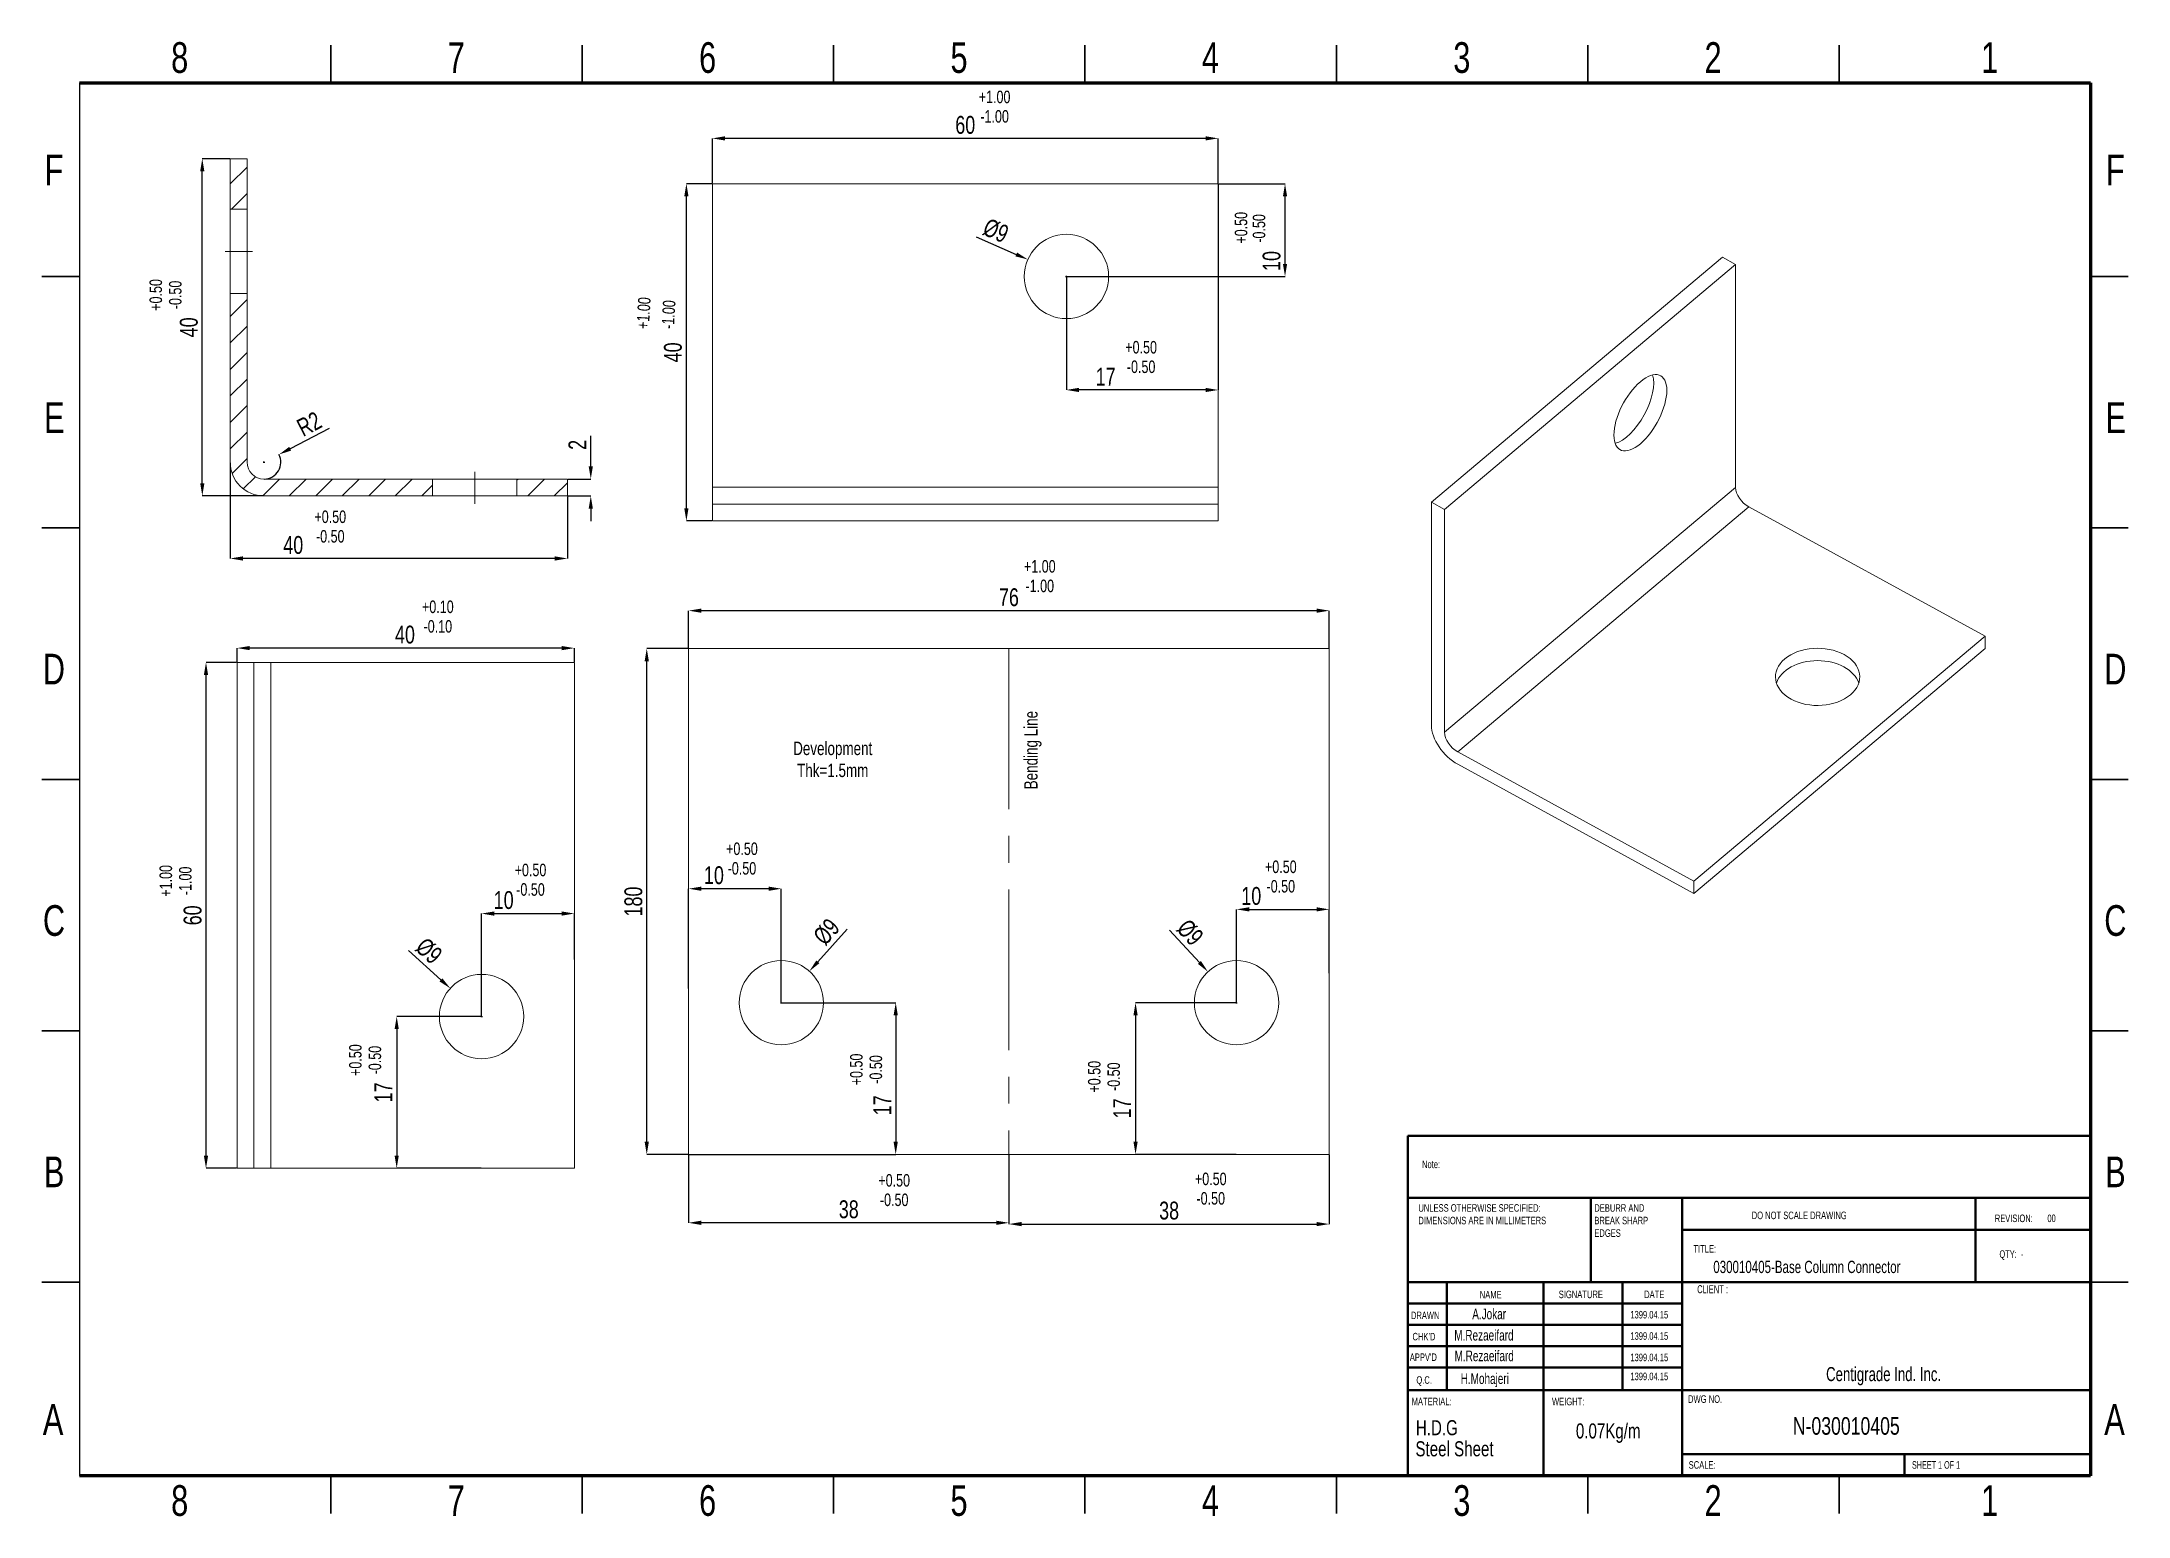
# Model space of a CAD drawing. Header units: millimetres. Extents: x 1166 to 1414, y 790 to 965.
import ezdxf

# ---------------------------------------------------------------- set-up
doc = ezdxf.new("R2010")
doc.units = ezdxf.units.MM
doc.linetypes.add('CENTER2', pattern=[28.575, 19.05, -3.175, 3.175, -3.175])
doc.styles.add('SLDTEXTSTYLE0', font='TXT', dxfattribs={"width": 0.75})
doc.styles.add('SLDTEXTSTYLE1', font='TXT', dxfattribs={"width": 0.686449})
doc.styles.add('SLDTEXTSTYLE2', font='TXT', dxfattribs={"width": 0.652778})
doc.styles.add('SLDTEXTSTYLE3', font='TXT', dxfattribs={"width": 0.692308})
doc.styles.add('SLDTEXTSTYLE4', font='TXT', dxfattribs={"width": 0.7})
doc.styles.add('SLDTEXTSTYLE5', font='TXT', dxfattribs={"width": 0.678571})
doc.dimstyles.new('SLDDIMSTYLE30', dxfattribs={"dimtxt": 2.116667, "dimasz": 1.5, "dimexe": 0, "dimexo": 0.0625, "dimgap": 0.529167, "dimtad": 1, "dimdec": 0, "dimlfac": 3, "dimrnd": 1e-09, "dimzin": 12, "dimdsep": 46, "dimtxsty": 'SLDTEXTSTYLE0', "dimsah": 1, "dimcen": 0.09, "dimadec": 0, "dimazin": 3, "dimtfac": 1, "dimtdec": 0, "dimtofl": 0, "dimtmove": 0, "dimatfit": 3, "dimfxl": 1, "dimfrac": 2, "dimtolj": 1, "dimtzin": 12, "dimarcsym": 0})

# ---------------------------------------------------------------- blocks, each defined once
blk = doc.blocks.new('*D3')
at = {"color": 0, "linetype": 'Continuous', "lineweight": -2, "transparency": 16777216}
for p, q in [((1188.49, 914.8), (1188.49, 903.44)), ((1228.49, 910.8), (1228.49, 903.44)), ((1226.99, 903.44), (1189.99, 903.44))]:
    blk.add_line(p, q, dxfattribs=at)
at = {"color": 0, "linetype": 'Continuous', "transparency": 16777216}
for points in [[(1189.99, 903.69), (1189.99, 903.19), (1188.49, 903.44)], [(1226.99, 903.69), (1226.99, 903.19), (1228.49, 903.44)]]:
    blk.add_solid(points, dxfattribs=at)
at = {"layer": 'Defpoints', "color": 0, "linetype": 'Continuous', "transparency": 16777216}
for p in [(1188.49, 914.86), (1228.49, 910.86), (1188.49, 903.44)]:
    blk.add_point(p, dxfattribs=at)
at = {"color": 0, "linetype": 'Continuous', "lineweight": 18, "transparency": 16777216, "insert": (1195.97, 905.03), "char_height": 2.117, "attachment_point": 5, "style": 'SLDTEXTSTYLE0'}
blk.add_mtext('\\A1;40', dxfattribs=at)
blk = doc.blocks.new('*D4')
at = {"color": 0, "linetype": 'Continuous', "lineweight": -2, "transparency": 16777216}
for p, q in [((1188.43, 950.86), (1185.18, 950.86)), ((1185.18, 912.36), (1185.18, 949.36)), ((1192.43, 910.86), (1185.18, 910.86))]:
    blk.add_line(p, q, dxfattribs=at)
at = {"color": 0, "linetype": 'Continuous', "transparency": 16777216}
for points in [[(1184.93, 949.36), (1185.43, 949.36), (1185.18, 950.86)], [(1184.93, 912.36), (1185.43, 912.36), (1185.18, 910.86)]]:
    blk.add_solid(points, dxfattribs=at)
at = {"layer": 'Defpoints', "color": 0, "linetype": 'Continuous', "transparency": 16777216}
for p in [(1185.18, 950.86), (1188.49, 950.86), (1192.49, 910.86)]:
    blk.add_point(p, dxfattribs=at)
at = {"color": 0, "linetype": 'Continuous', "lineweight": 18, "transparency": 16777216, "insert": (1183.59, 930.86), "char_height": 2.117, "attachment_point": 5, "rotation": 90, "style": 'SLDTEXTSTYLE0'}
blk.add_mtext('\\A1;40', dxfattribs=at)
blk = doc.blocks.new('*D5')
at = {"color": 0, "linetype": 'Continuous', "lineweight": -2, "transparency": 16777216}
for p, q in [((1231.26, 914.36), (1231.26, 917.98)), ((1228.56, 912.86), (1231.26, 912.86)), ((1228.56, 910.86), (1231.26, 910.86)), ((1231.26, 909.36), (1231.26, 907.86))]:
    blk.add_line(p, q, dxfattribs=at)
at = {"color": 0, "linetype": 'Continuous', "transparency": 16777216}
for points in [[(1231.01, 914.36), (1231.51, 914.36), (1231.26, 912.86)], [(1231.01, 909.36), (1231.51, 909.36), (1231.26, 910.86)]]:
    blk.add_solid(points, dxfattribs=at)
at = {"layer": 'Defpoints', "color": 0, "linetype": 'Continuous', "transparency": 16777216}
for p in [(1228.49, 912.86), (1228.49, 910.86), (1231.26, 912.86)]:
    blk.add_point(p, dxfattribs=at)
at = {"color": 0, "linetype": 'Continuous', "lineweight": 18, "transparency": 16777216, "insert": (1229.67, 916.92), "char_height": 2.117, "attachment_point": 5, "rotation": 90, "style": 'SLDTEXTSTYLE0'}
blk.add_mtext('\\A1;2', dxfattribs=at)
blk = doc.blocks.new('*D6')
at = {"color": 0, "linetype": 'Continuous', "lineweight": -2, "transparency": 16777216}
for p, q in [((1200.24, 918.84), (1195.61, 916.46)), ((1192.4, 914.86), (1192.58, 914.86)), ((1192.49, 914.77), (1192.49, 914.95))]:
    blk.add_line(p, q, dxfattribs=at)
blk.add_arc((1192.49, 914.86), 2, 271.7905, 27.1833, dxfattribs=at)
at = {"color": 0, "linetype": 'Continuous', "transparency": 16777216}
blk.add_solid([(1195.49, 916.68), (1195.72, 916.24), (1194.27, 915.77)], dxfattribs=at)
at = {"layer": 'Defpoints', "color": 0, "linetype": 'Continuous', "transparency": 16777216}
for p in [(1194.27, 915.77), (1190.72, 913.95)]:
    blk.add_point(p, dxfattribs=at)
at = {"color": 0, "linetype": 'Continuous', "lineweight": 18, "transparency": 16777216, "insert": (1197.86, 919.4), "char_height": 2.117, "attachment_point": 5, "rotation": 27.1833, "style": 'SLDTEXTSTYLE0'}
blk.add_mtext('\\A1;R2', dxfattribs=at)
blk = doc.blocks.new('*D7')
at = {"color": 0, "linetype": 'Continuous', "lineweight": -2, "transparency": 16777216}
for p, q in [((1245.68, 947.95), (1245.68, 953.27)), ((1304.18, 953.27), (1247.18, 953.27)), ((1305.68, 947.95), (1305.68, 953.27))]:
    blk.add_line(p, q, dxfattribs=at)
at = {"color": 0, "linetype": 'Continuous', "transparency": 16777216}
for points in [[(1247.18, 953.52), (1247.18, 953.02), (1245.68, 953.27)], [(1304.18, 953.52), (1304.18, 953.02), (1305.68, 953.27)]]:
    blk.add_solid(points, dxfattribs=at)
at = {"layer": 'Defpoints', "color": 0, "linetype": 'Continuous', "transparency": 16777216}
for p in [(1245.68, 953.27), (1245.68, 947.89), (1305.68, 947.89)]:
    blk.add_point(p, dxfattribs=at)
at = {"color": 0, "linetype": 'Continuous', "lineweight": 18, "transparency": 16777216, "insert": (1275.68, 954.86), "char_height": 2.117, "attachment_point": 5, "style": 'SLDTEXTSTYLE0'}
blk.add_mtext('\\A1;60', dxfattribs=at)
blk = doc.blocks.new('*D8')
at = {"color": 0, "linetype": 'Continuous', "lineweight": -2, "transparency": 16777216}
for p, q in [((1305.75, 947.89), (1313.61, 947.89)), ((1313.61, 938.39), (1313.61, 946.39)), ((1287.75, 936.89), (1313.61, 936.89))]:
    blk.add_line(p, q, dxfattribs=at)
at = {"color": 0, "linetype": 'Continuous', "transparency": 16777216}
for points in [[(1313.36, 946.39), (1313.86, 946.39), (1313.61, 947.89)], [(1313.36, 938.39), (1313.86, 938.39), (1313.61, 936.89)]]:
    blk.add_solid(points, dxfattribs=at)
at = {"layer": 'Defpoints', "color": 0, "linetype": 'Continuous', "transparency": 16777216}
for p in [(1305.68, 947.89), (1313.61, 947.89), (1287.68, 936.89)]:
    blk.add_point(p, dxfattribs=at)
at = {"color": 0, "linetype": 'Continuous', "lineweight": 18, "transparency": 16777216, "insert": (1312.02, 938.73), "char_height": 2.117, "attachment_point": 5, "rotation": 90, "style": 'SLDTEXTSTYLE0'}
blk.add_mtext('\\A1;10', dxfattribs=at)
blk = doc.blocks.new('*D1')
at = {"color": 0, "linetype": 'Continuous', "lineweight": -2, "transparency": 16777216}
for p, q in [((1305.68, 947.83), (1305.68, 923.43)), ((1287.68, 936.83), (1287.68, 923.43)), ((1304.18, 923.43), (1289.18, 923.43))]:
    blk.add_line(p, q, dxfattribs=at)
at = {"color": 0, "linetype": 'Continuous', "transparency": 16777216}
for points in [[(1289.18, 923.68), (1289.18, 923.18), (1287.68, 923.43)], [(1304.18, 923.68), (1304.18, 923.18), (1305.68, 923.43)]]:
    blk.add_solid(points, dxfattribs=at)
at = {"layer": 'Defpoints', "color": 0, "linetype": 'Continuous', "transparency": 16777216}
for p in [(1305.68, 947.89), (1287.68, 936.89), (1287.68, 923.43)]:
    blk.add_point(p, dxfattribs=at)
at = {"color": 0, "linetype": 'Continuous', "lineweight": 18, "transparency": 16777216, "insert": (1292.33, 925.01), "char_height": 2.117, "attachment_point": 5, "style": 'SLDTEXTSTYLE0'}
blk.add_mtext('\\A1;17', dxfattribs=at)
blk = doc.blocks.new('*D9')
at = {"color": 0, "linetype": 'Continuous', "lineweight": -2, "transparency": 16777216}
for p, q in [((1276.97, 941.6), (1281.73, 939.5)), ((1287.59, 936.89), (1287.77, 936.89)), ((1287.68, 936.8), (1287.68, 936.98))]:
    blk.add_line(p, q, dxfattribs=at)
at = {"color": 0, "linetype": 'Continuous', "transparency": 16777216}
blk.add_solid([(1281.83, 939.73), (1281.63, 939.28), (1283.11, 938.9)], dxfattribs=at)
at = {"layer": 'Defpoints', "color": 0, "linetype": 'Continuous', "transparency": 16777216}
for p in [(1283.11, 938.9), (1292.26, 934.88)]:
    blk.add_point(p, dxfattribs=at)
at = {"color": 0, "linetype": 'Continuous', "lineweight": 18, "transparency": 16777216, "insert": (1279.3, 942.31), "char_height": 2.117, "attachment_point": 5, "rotation": 336.2859, "style": 'SLDTEXTSTYLE0'}
blk.add_mtext('\\A1;%%C9', dxfattribs=at)
blk = doc.blocks.new('*D10')
at = {"color": 0, "linetype": 'Continuous', "lineweight": -2, "transparency": 16777216}
for p, q in [((1245.62, 947.89), (1242.6, 947.89)), ((1242.6, 909.39), (1242.6, 946.39)), ((1245.62, 907.89), (1242.6, 907.89))]:
    blk.add_line(p, q, dxfattribs=at)
at = {"color": 0, "linetype": 'Continuous', "transparency": 16777216}
for points in [[(1242.35, 946.39), (1242.85, 946.39), (1242.6, 947.89)], [(1242.35, 909.39), (1242.85, 909.39), (1242.6, 907.89)]]:
    blk.add_solid(points, dxfattribs=at)
at = {"layer": 'Defpoints', "color": 0, "linetype": 'Continuous', "transparency": 16777216}
for p in [(1242.6, 947.89), (1245.68, 947.89), (1245.68, 907.89)]:
    blk.add_point(p, dxfattribs=at)
at = {"color": 0, "linetype": 'Continuous', "lineweight": 18, "transparency": 16777216, "insert": (1241.01, 927.89), "char_height": 2.117, "attachment_point": 5, "rotation": 90, "style": 'SLDTEXTSTYLE0'}
blk.add_mtext('\\A1;40', dxfattribs=at)
blk = doc.blocks.new('*D11')
at = {"color": 0, "linetype": 'Continuous', "lineweight": -2, "transparency": 16777216}
for p, q in [((1189.31, 891.17), (1189.31, 892.81)), ((1227.81, 892.81), (1190.81, 892.81)), ((1229.31, 891.17), (1229.31, 892.81))]:
    blk.add_line(p, q, dxfattribs=at)
at = {"color": 0, "linetype": 'Continuous', "transparency": 16777216}
for points in [[(1190.81, 893.06), (1190.81, 892.56), (1189.31, 892.81)], [(1227.81, 893.06), (1227.81, 892.56), (1229.31, 892.81)]]:
    blk.add_solid(points, dxfattribs=at)
at = {"layer": 'Defpoints', "color": 0, "linetype": 'Continuous', "transparency": 16777216}
for p in [(1189.31, 892.81), (1189.31, 891.11), (1229.31, 891.11)]:
    blk.add_point(p, dxfattribs=at)
at = {"color": 0, "linetype": 'Continuous', "lineweight": 18, "transparency": 16777216, "insert": (1209.22, 894.4), "char_height": 2.117, "attachment_point": 5, "style": 'SLDTEXTSTYLE0'}
blk.add_mtext('\\A1;40', dxfattribs=at)
blk = doc.blocks.new('*D12')
at = {"color": 0, "linetype": 'Continuous', "lineweight": -2, "transparency": 16777216}
for p, q in [((1189.25, 891.11), (1185.62, 891.11)), ((1185.62, 832.61), (1185.62, 889.61)), ((1189.25, 831.11), (1185.62, 831.11))]:
    blk.add_line(p, q, dxfattribs=at)
at = {"color": 0, "linetype": 'Continuous', "transparency": 16777216}
for points in [[(1185.37, 889.61), (1185.87, 889.61), (1185.62, 891.11)], [(1185.37, 832.61), (1185.87, 832.61), (1185.62, 831.11)]]:
    blk.add_solid(points, dxfattribs=at)
at = {"layer": 'Defpoints', "color": 0, "linetype": 'Continuous', "transparency": 16777216}
for p in [(1185.62, 891.11), (1189.31, 891.11), (1189.31, 831.11)]:
    blk.add_point(p, dxfattribs=at)
at = {"color": 0, "linetype": 'Continuous', "lineweight": 18, "transparency": 16777216, "insert": (1184.04, 861.11), "char_height": 2.117, "attachment_point": 5, "rotation": 90, "style": 'SLDTEXTSTYLE0'}
blk.add_mtext('\\A1;60', dxfattribs=at)
blk = doc.blocks.new('*D13')
at = {"color": 0, "linetype": 'Continuous', "lineweight": -2, "transparency": 16777216}
for p, q in [((1218.25, 849.11), (1208.24, 849.11)), ((1208.24, 847.61), (1208.24, 832.61)), ((1218.25, 831.11), (1208.24, 831.11))]:
    blk.add_line(p, q, dxfattribs=at)
at = {"color": 0, "linetype": 'Continuous', "transparency": 16777216}
for points in [[(1207.99, 847.61), (1208.49, 847.61), (1208.24, 849.11)], [(1207.99, 832.61), (1208.49, 832.61), (1208.24, 831.11)]]:
    blk.add_solid(points, dxfattribs=at)
at = {"layer": 'Defpoints', "color": 0, "linetype": 'Continuous', "transparency": 16777216}
for p in [(1218.31, 849.11), (1208.24, 831.11), (1218.31, 831.11)]:
    blk.add_point(p, dxfattribs=at)
at = {"color": 0, "linetype": 'Continuous', "lineweight": 18, "transparency": 16777216, "insert": (1206.65, 840.11), "char_height": 2.117, "attachment_point": 5, "rotation": 90, "style": 'SLDTEXTSTYLE0'}
blk.add_mtext('\\A1;17', dxfattribs=at)
blk = doc.blocks.new('*D14')
at = {"color": 0, "linetype": 'Continuous', "lineweight": -2, "transparency": 16777216}
for p, q in [((1218.31, 849.17), (1218.31, 861.32)), ((1219.81, 861.32), (1227.81, 861.32)), ((1229.31, 855.89), (1229.31, 861.32))]:
    blk.add_line(p, q, dxfattribs=at)
at = {"color": 0, "linetype": 'Continuous', "transparency": 16777216}
for points in [[(1219.81, 861.57), (1219.81, 861.07), (1218.31, 861.32)], [(1227.81, 861.57), (1227.81, 861.07), (1229.31, 861.32)]]:
    blk.add_solid(points, dxfattribs=at)
at = {"layer": 'Defpoints', "color": 0, "linetype": 'Continuous', "transparency": 16777216}
for p in [(1229.31, 861.32), (1229.31, 855.83), (1218.31, 849.11)]:
    blk.add_point(p, dxfattribs=at)
at = {"color": 0, "linetype": 'Continuous', "lineweight": 18, "transparency": 16777216, "insert": (1220.93, 862.91), "char_height": 2.117, "attachment_point": 5, "style": 'SLDTEXTSTYLE0'}
blk.add_mtext('\\A1;10', dxfattribs=at)
blk = doc.blocks.new('*D15')
at = {"color": 0, "linetype": 'Continuous', "lineweight": -2, "transparency": 16777216}
for p, q in [((1209.62, 856.94), (1213.48, 853.46)), ((1218.22, 849.11), (1218.4, 849.11)), ((1218.31, 849.02), (1218.31, 849.2))]:
    blk.add_line(p, q, dxfattribs=at)
at = {"color": 0, "linetype": 'Continuous', "transparency": 16777216}
blk.add_solid([(1213.65, 853.64), (1213.32, 853.27), (1214.6, 852.45)], dxfattribs=at)
at = {"layer": 'Defpoints', "color": 0, "linetype": 'Continuous', "transparency": 16777216}
for p in [(1214.6, 852.45), (1222.03, 845.76)]:
    blk.add_point(p, dxfattribs=at)
at = {"color": 0, "linetype": 'Continuous', "lineweight": 18, "transparency": 16777216, "insert": (1212.05, 856.88), "char_height": 2.117, "attachment_point": 5, "rotation": 317.9924, "style": 'SLDTEXTSTYLE0'}
blk.add_mtext('\\A1;%%C9', dxfattribs=at)
blk = doc.blocks.new('*D16')
at = {"color": 0, "linetype": 'Continuous', "lineweight": -2, "transparency": 16777216}
for p, q in [((1242.86, 892.81), (1242.86, 897.25)), ((1317.36, 897.25), (1244.36, 897.25)), ((1318.86, 892.81), (1318.86, 897.25))]:
    blk.add_line(p, q, dxfattribs=at)
at = {"color": 0, "linetype": 'Continuous', "transparency": 16777216}
for points in [[(1244.36, 897.5), (1244.36, 897), (1242.86, 897.25)], [(1317.36, 897.5), (1317.36, 897), (1318.86, 897.25)]]:
    blk.add_solid(points, dxfattribs=at)
at = {"layer": 'Defpoints', "color": 0, "linetype": 'Continuous', "transparency": 16777216}
for p in [(1242.86, 897.25), (1242.86, 892.75), (1318.86, 892.75)]:
    blk.add_point(p, dxfattribs=at)
at = {"color": 0, "linetype": 'Continuous', "lineweight": 18, "transparency": 16777216, "insert": (1280.86, 898.83), "char_height": 2.117, "attachment_point": 5, "style": 'SLDTEXTSTYLE0'}
blk.add_mtext('\\A1;76', dxfattribs=at)
blk = doc.blocks.new('*D17')
at = {"color": 0, "linetype": 'Continuous', "lineweight": -2, "transparency": 16777216}
for p, q in [((1242.8, 892.75), (1237.9, 892.75)), ((1237.9, 834.25), (1237.9, 891.25)), ((1242.8, 832.75), (1237.9, 832.75))]:
    blk.add_line(p, q, dxfattribs=at)
at = {"color": 0, "linetype": 'Continuous', "transparency": 16777216}
for points in [[(1237.65, 891.25), (1238.15, 891.25), (1237.9, 892.75)], [(1237.65, 834.25), (1238.15, 834.25), (1237.9, 832.75)]]:
    blk.add_solid(points, dxfattribs=at)
at = {"layer": 'Defpoints', "color": 0, "linetype": 'Continuous', "transparency": 16777216}
for p in [(1237.9, 892.75), (1242.86, 892.75), (1242.86, 832.75)]:
    blk.add_point(p, dxfattribs=at)
at = {"color": 0, "linetype": 'Continuous', "lineweight": 18, "transparency": 16777216, "insert": (1236.32, 862.75), "char_height": 2.117, "attachment_point": 5, "rotation": 90, "style": 'SLDTEXTSTYLE0'}
blk.add_mtext('\\A1;180', dxfattribs=at)
blk = doc.blocks.new('*D18')
at = {"color": 0, "linetype": 'Continuous', "lineweight": -2, "transparency": 16777216}
for p, q in [((1242.86, 832.69), (1242.86, 824.64)), ((1280.86, 832.69), (1280.86, 824.64)), ((1279.36, 824.64), (1244.36, 824.64))]:
    blk.add_line(p, q, dxfattribs=at)
at = {"color": 0, "linetype": 'Continuous', "transparency": 16777216}
for points in [[(1244.36, 824.89), (1244.36, 824.39), (1242.86, 824.64)], [(1279.36, 824.89), (1279.36, 824.39), (1280.86, 824.64)]]:
    blk.add_solid(points, dxfattribs=at)
at = {"layer": 'Defpoints', "color": 0, "linetype": 'Continuous', "transparency": 16777216}
for p in [(1242.86, 832.75), (1280.86, 832.75), (1242.86, 824.64)]:
    blk.add_point(p, dxfattribs=at)
at = {"color": 0, "linetype": 'Continuous', "lineweight": 18, "transparency": 16777216, "insert": (1261.86, 826.23), "char_height": 2.117, "attachment_point": 5, "style": 'SLDTEXTSTYLE0'}
blk.add_mtext('\\A1;38', dxfattribs=at)
blk = doc.blocks.new('*D19')
at = {"color": 0, "linetype": 'Continuous', "lineweight": -2, "transparency": 16777216}
for p, q in [((1280.86, 832.69), (1280.86, 824.49)), ((1318.86, 832.69), (1318.86, 824.49)), ((1282.36, 824.49), (1317.36, 824.49))]:
    blk.add_line(p, q, dxfattribs=at)
at = {"color": 0, "linetype": 'Continuous', "transparency": 16777216}
for points in [[(1282.36, 824.74), (1282.36, 824.24), (1280.86, 824.49)], [(1317.36, 824.74), (1317.36, 824.24), (1318.86, 824.49)]]:
    blk.add_solid(points, dxfattribs=at)
at = {"layer": 'Defpoints', "color": 0, "linetype": 'Continuous', "transparency": 16777216}
for p in [(1280.86, 832.75), (1318.86, 832.75), (1318.86, 824.49)]:
    blk.add_point(p, dxfattribs=at)
at = {"color": 0, "linetype": 'Continuous', "lineweight": 18, "transparency": 16777216, "insert": (1299.86, 826.08), "char_height": 2.117, "attachment_point": 5, "style": 'SLDTEXTSTYLE0'}
blk.add_mtext('\\A1;38', dxfattribs=at)
blk = doc.blocks.new('*D20')
at = {"color": 0, "linetype": 'Continuous', "lineweight": -2, "transparency": 16777216}
for p, q in [((1261.66, 859.47), (1258.19, 855.6)), ((1253.77, 850.75), (1253.95, 850.75)), ((1253.86, 850.66), (1253.86, 850.84))]:
    blk.add_line(p, q, dxfattribs=at)
at = {"color": 0, "linetype": 'Continuous', "transparency": 16777216}
blk.add_solid([(1258.01, 855.76), (1258.38, 855.43), (1257.19, 854.48)], dxfattribs=at)
at = {"layer": 'Defpoints', "color": 0, "linetype": 'Continuous', "transparency": 16777216}
for p in [(1257.19, 854.48), (1250.53, 847.03)]:
    blk.add_point(p, dxfattribs=at)
at = {"color": 0, "linetype": 'Continuous', "lineweight": 18, "transparency": 16777216, "insert": (1259.24, 859.15), "char_height": 2.117, "attachment_point": 5, "rotation": 48.1823, "style": 'SLDTEXTSTYLE0'}
blk.add_mtext('\\A1;%%C9', dxfattribs=at)
blk = doc.blocks.new('*D21')
at = {"color": 0, "linetype": 'Continuous', "lineweight": -2, "transparency": 16777216}
for p, q in [((1299.92, 859.35), (1303.45, 855.53)), ((1307.77, 850.75), (1307.95, 850.75)), ((1307.86, 850.66), (1307.86, 850.84))]:
    blk.add_line(p, q, dxfattribs=at)
at = {"color": 0, "linetype": 'Continuous', "transparency": 16777216}
blk.add_solid([(1303.63, 855.7), (1303.27, 855.36), (1304.47, 854.42)], dxfattribs=at)
at = {"layer": 'Defpoints', "color": 0, "linetype": 'Continuous', "transparency": 16777216}
for p in [(1304.47, 854.42), (1311.25, 847.08)]:
    blk.add_point(p, dxfattribs=at)
at = {"color": 0, "linetype": 'Continuous', "lineweight": 18, "transparency": 16777216, "insert": (1302.34, 859.07), "char_height": 2.117, "attachment_point": 5, "rotation": 312.7187, "style": 'SLDTEXTSTYLE0'}
blk.add_mtext('\\A1;%%C9', dxfattribs=at)
blk = doc.blocks.new('*D2')
at = {"color": 0, "linetype": 'Continuous', "lineweight": -2, "transparency": 16777216}
for p, q in [((1253.92, 850.75), (1267.43, 850.75)), ((1267.43, 849.25), (1267.43, 834.25)), ((1242.92, 832.75), (1267.43, 832.75))]:
    blk.add_line(p, q, dxfattribs=at)
at = {"color": 0, "linetype": 'Continuous', "transparency": 16777216}
for points in [[(1267.18, 849.25), (1267.68, 849.25), (1267.43, 850.75)], [(1267.18, 834.25), (1267.68, 834.25), (1267.43, 832.75)]]:
    blk.add_solid(points, dxfattribs=at)
at = {"layer": 'Defpoints', "color": 0, "linetype": 'Continuous', "transparency": 16777216}
for p in [(1253.86, 850.75), (1242.86, 832.75), (1267.43, 832.75)]:
    blk.add_point(p, dxfattribs=at)
at = {"color": 0, "linetype": 'Continuous', "lineweight": 18, "transparency": 16777216, "insert": (1265.85, 838.58), "char_height": 2.117, "attachment_point": 5, "rotation": 90, "style": 'SLDTEXTSTYLE0'}
blk.add_mtext('\\A1;17', dxfattribs=at)
blk = doc.blocks.new('*D22')
at = {"color": 0, "linetype": 'Continuous', "lineweight": -2, "transparency": 16777216}
for p, q in [((1242.86, 852.45), (1242.86, 864.27)), ((1252.36, 864.27), (1244.36, 864.27)), ((1253.86, 850.81), (1253.86, 864.27))]:
    blk.add_line(p, q, dxfattribs=at)
at = {"color": 0, "linetype": 'Continuous', "transparency": 16777216}
for points in [[(1244.36, 864.52), (1244.36, 864.02), (1242.86, 864.27)], [(1252.36, 864.52), (1252.36, 864.02), (1253.86, 864.27)]]:
    blk.add_solid(points, dxfattribs=at)
at = {"layer": 'Defpoints', "color": 0, "linetype": 'Continuous', "transparency": 16777216}
for p in [(1242.86, 864.27), (1242.86, 852.39), (1253.86, 850.75)]:
    blk.add_point(p, dxfattribs=at)
at = {"color": 0, "linetype": 'Continuous', "lineweight": 18, "transparency": 16777216, "insert": (1245.87, 865.86), "char_height": 2.117, "attachment_point": 5, "style": 'SLDTEXTSTYLE0'}
blk.add_mtext('\\A1;10', dxfattribs=at)
blk = doc.blocks.new('*D23')
at = {"color": 0, "linetype": 'Continuous', "lineweight": -2, "transparency": 16777216}
for p, q in [((1307.86, 850.81), (1307.86, 861.82)), ((1309.36, 861.82), (1317.36, 861.82)), ((1318.86, 854.26), (1318.86, 861.82))]:
    blk.add_line(p, q, dxfattribs=at)
at = {"color": 0, "linetype": 'Continuous', "transparency": 16777216}
for points in [[(1309.36, 862.07), (1309.36, 861.57), (1307.86, 861.82)], [(1317.36, 862.07), (1317.36, 861.57), (1318.86, 861.82)]]:
    blk.add_solid(points, dxfattribs=at)
at = {"layer": 'Defpoints', "color": 0, "linetype": 'Continuous', "transparency": 16777216}
for p in [(1318.86, 861.82), (1318.86, 854.19), (1307.86, 850.75)]:
    blk.add_point(p, dxfattribs=at)
at = {"color": 0, "linetype": 'Continuous', "lineweight": 18, "transparency": 16777216, "insert": (1309.61, 863.4), "char_height": 2.117, "attachment_point": 5, "style": 'SLDTEXTSTYLE0'}
blk.add_mtext('\\A1;10', dxfattribs=at)
blk = doc.blocks.new('*D24')
at = {"color": 0, "linetype": 'Continuous', "lineweight": -2, "transparency": 16777216}
for p, q in [((1307.8, 850.75), (1295.88, 850.75)), ((1295.88, 849.25), (1295.88, 834.25)), ((1307.8, 832.75), (1295.88, 832.75))]:
    blk.add_line(p, q, dxfattribs=at)
at = {"color": 0, "linetype": 'Continuous', "transparency": 16777216}
for points in [[(1295.63, 849.25), (1296.13, 849.25), (1295.88, 850.75)], [(1295.63, 834.25), (1296.13, 834.25), (1295.88, 832.75)]]:
    blk.add_solid(points, dxfattribs=at)
at = {"layer": 'Defpoints', "color": 0, "linetype": 'Continuous', "transparency": 16777216}
for p in [(1307.86, 850.75), (1295.88, 832.75), (1307.86, 832.75)]:
    blk.add_point(p, dxfattribs=at)
at = {"color": 0, "linetype": 'Continuous', "lineweight": 18, "transparency": 16777216, "insert": (1294.29, 838.22), "char_height": 2.117, "attachment_point": 5, "rotation": 90, "style": 'SLDTEXTSTYLE0'}
blk.add_mtext('\\A1;17', dxfattribs=at)
blk = doc.blocks.new('SW_NOTE_62')
at = {"color": 0, "linetype": 'Continuous', "lineweight": 0, "char_height": 1.5, "attachment_point": 1, "style": 'SLDTEXTSTYLE0'}
for s, insert in [('UNLESS OTHERWISE SPECIFIED:', (0, 1.93)), ('DIMENSIONS ARE IN MILLIMETERS', (0, -0.57))]:
    blk.add_mtext(s, dxfattribs=dict(at, insert=insert))
blk = doc.blocks.new('SW_NOTE_63')
at = {"color": 0, "linetype": 'Continuous', "lineweight": 0, "char_height": 1.5, "attachment_point": 1, "style": 'SLDTEXTSTYLE0'}
for s, insert in [('DEBURR AND', (0, 1.93)), ('BREAK SHARP', (0, -0.57)), ('EDGES', (0, -3.07))]:
    blk.add_mtext(s, dxfattribs=dict(at, insert=insert))

msp = doc.modelspace()

# ---------------------------------------------------------------- hatches: boundary and pattern name
at = {"linetype": 'Continuous', "lineweight": 18}
h = msp.add_hatch(dxfattribs=at)
h.set_pattern_fill('ANSI31', scale=0.7)
h.set_pattern_definition([(45, (208.5866, 162.8335), (-1.571545, 1.571545), [])])
h.paths.add_polyline_path([(1222.49, 912.86), (1222.49, 910.86), (1228.49, 910.86), (1228.49, 912.86)])
h.paths.add_polyline_path([(1212.49, 910.86), (1212.49, 912.86), (1192.49, 912.86, -0.414214), (1190.49, 914.86), (1190.49, 934.86), (1188.49, 934.86), (1188.49, 914.86, 0.414214), (1192.49, 910.86)])
h.paths.add_polyline_path([(1190.49, 950.86), (1188.49, 950.86), (1188.49, 944.86), (1190.49, 944.86)])

# ---------------------------------------------------------------- linework, layer by layer
at = {"color": 7, "linetype": 'Continuous', "lineweight": 35}
for p, q in [((1200.43, 959.84), (1200.43, 964.31)), ((1230.25, 959.84), (1230.25, 964.31)), ((1260.06, 959.84), (1260.06, 964.31)), ((1289.88, 964.31), (1289.88, 959.84)), ((1289.88, 959.84), (1289.88, 964.31)), ((1319.7, 959.84), (1319.7, 964.31)), ((1349.52, 959.84), (1349.52, 964.31)), ((1379.34, 959.84), (1379.34, 964.31)), ((1170.61, 936.88), (1166.13, 936.88)), ((1409.16, 936.88), (1413.63, 936.88)), ((1170.61, 907.06), (1166.13, 907.06)), ((1409.16, 907.06), (1413.63, 907.06)), ((1166.13, 877.24), (1170.61, 877.24)), ((1170.61, 877.24), (1166.13, 877.24)), ((1413.63, 877.24), (1409.16, 877.24)), ((1409.16, 877.24), (1413.63, 877.24)), ((1170.61, 847.42), (1166.13, 847.42)), ((1409.16, 847.42), (1413.63, 847.42)), ((1170.61, 817.6), (1166.13, 817.6)), ((1409.16, 817.6), (1413.63, 817.6)), ((1200.43, 794.64), (1200.43, 790.17)), ((1230.25, 794.64), (1230.25, 790.17)), ((1260.06, 794.64), (1260.06, 790.17)), ((1289.88, 790.17), (1289.88, 794.64)), ((1289.88, 794.64), (1289.88, 790.17)), ((1319.7, 794.64), (1319.7, 790.17)), ((1349.52, 794.64), (1349.52, 790.17)), ((1379.34, 794.64), (1379.34, 790.17))]:
    msp.add_line(p, q, dxfattribs=at)
at = {"color": 7, "linetype": 'Continuous', "lineweight": 70}
for p, q in [((1170.61, 959.84), (1409.16, 959.84)), ((1409.16, 959.84), (1409.16, 794.64)), ((1409.16, 794.64), (1170.61, 794.64))]:
    msp.add_line(p, q, dxfattribs=at)
msp.add_line((1170.61, 959.84), (1170.61, 794.64))
at = {"color": 7, "linetype": 'Continuous', "lineweight": 18}
for p, q in [((1188.49, 950.86), (1188.49, 914.86)), ((1190.49, 950.86), (1188.49, 950.86)), ((1190.49, 914.86), (1190.49, 950.86)), ((1190.49, 944.86), (1188.49, 944.86)), ((1191.12, 939.86), (1187.91, 939.86)), ((1190.49, 934.86), (1188.49, 934.86)), ((1217.49, 909.93), (1217.49, 913.73)), ((1228.49, 912.86), (1192.49, 912.86)), ((1192.49, 910.86), (1228.49, 910.86)), ((1212.49, 910.86), (1212.49, 912.86)), ((1228.49, 910.86), (1217.49, 910.86)), ((1222.49, 910.86), (1222.49, 912.86)), ((1228.49, 910.86), (1228.49, 912.86)), ((1245.68, 911.89), (1305.68, 911.89)), ((1245.68, 909.89), (1305.68, 909.89)), ((1191.31, 891.11), (1191.31, 831.11)), ((1193.31, 891.11), (1193.31, 831.11))]:
    msp.add_line(p, q, dxfattribs=at)
at = {"color": 7, "linetype": 'Continuous', "lineweight": 18, "extrusion": (-1.66533e-16, 0.734544, 0.678562)}
for p, q in [((1330.98, 910.12), (1365.5, 939.17)), ((1332.53, 909.27), (1367.06, 938.32)), ((1365.5, 939.17), (1367.06, 938.32)), ((1367.06, 938.32), (1367.06, 911.87)), ((1332.53, 882.82), (1367.06, 911.87)), ((1330.98, 910.12), (1332.53, 909.27)), ((1330.98, 883.67), (1330.98, 910.12)), ((1332.53, 909.27), (1332.53, 882.82)), ((1334.09, 880.5), (1368.61, 909.55)), ((1368.61, 909.55), (1396.64, 894.22)), ((1362.11, 865.17), (1396.64, 894.22)), ((1396.64, 894.22), (1396.64, 892.75)), ((1362.11, 863.7), (1396.64, 892.75)), ((1334.09, 880.5), (1362.11, 865.17)), ((1362.11, 863.7), (1334.09, 879.03)), ((1362.11, 865.17), (1362.11, 863.7))]:
    msp.add_line(p, q, dxfattribs=at)
at = {"color": 7, "linetype": 'CENTER2', "lineweight": 18}
msp.add_line((1280.86, 892.75), (1280.86, 832.75), dxfattribs=at)
at = {"color": 7, "linetype": 'Continuous', "lineweight": 50}
for p, q in [((1328.17, 834.96), (1409.16, 834.96)), ((1328.17, 834.96), (1328.17, 827.59)), ((1328.17, 827.59), (1409.16, 827.59)), ((1328.17, 827.59), (1328.17, 794.79)), ((1349.88, 827.59), (1349.88, 817.6)), ((1360.73, 827.59), (1360.73, 794.64)), ((1395.5, 817.6), (1395.5, 827.59)), ((1409.16, 823.79), (1360.73, 823.79)), ((1409.16, 817.6), (1328.17, 817.6)), ((1332.82, 817.6), (1332.82, 804.78)), ((1344.27, 817.6), (1344.27, 794.79)), ((1353.64, 817.6), (1353.64, 804.78)), ((1360.73, 794.79), (1360.73, 817.6)), ((1360.73, 815.07), (1328.17, 815.07)), ((1360.73, 812.54), (1328.17, 812.54)), ((1360.73, 810), (1328.17, 810)), ((1360.73, 807.47), (1328.17, 807.47)), ((1334.37, 804.78), (1328.17, 804.78)), ((1334.37, 804.78), (1409.16, 804.78)), ((1360.73, 797.18), (1409.16, 797.18)), ((1387.09, 794.64), (1387.09, 797.18))]:
    msp.add_line(p, q, dxfattribs=at)
at = {"color": 7, "linetype": 'Continuous', "lineweight": 18}
for points in [[(1245.68, 947.89), (1245.68, 907.89), (1305.68, 907.89), (1305.68, 947.89)], [(1229.31, 891.11), (1189.31, 891.11), (1189.31, 831.11), (1229.31, 831.11)], [(1318.86, 892.75), (1242.86, 892.75), (1242.86, 832.75), (1318.86, 832.75)]]:
    msp.add_lwpolyline(points, close=True, dxfattribs=at)
for centre in [(1287.68, 936.89), (1218.31, 849.11), (1253.86, 850.75), (1307.86, 850.75)]:
    msp.add_circle(centre, 5, dxfattribs=at)
for radius in [4, 2]:
    msp.add_arc((1192.49, 914.86), radius, 180, 270, dxfattribs=at)
at = {"color": 7, "linetype": 'Continuous', "lineweight": 18, "extrusion": (2.89893e-16, -2.21893e-16, -1)}
msp.add_ellipse((1355.76, 920.73), major_axis=(-2.4, -4.39), ratio=0.461073, start_param=-4.012160508182212, end_param=2.271024798997375, dxfattribs=at)
at = {"color": 7, "linetype": 'Continuous', "lineweight": 18}
for centre, major_axis, ratio, start_param, end_param in [((1354.2, 921.58), (2.4, 4.39), 0.461073, -2.74648, -0.395113), ((1368.61, 911.02), (1.29, -1.53), 0.57181, -2.544768, -0.973972), ((1376.78, 887.93), (5, 0), 0.678562, 0.218228, 2.923364), ((1334.09, 881.97), (1.29, -1.53), 0.57181, -2.544768, -0.973972)]:
    msp.add_ellipse(centre, major_axis=major_axis, ratio=ratio, start_param=start_param, end_param=end_param, dxfattribs=at)
at = {"color": 7, "linetype": 'Continuous', "lineweight": 18, "extrusion": (7.66351e-17, -5.55112e-17, -1)}
msp.add_ellipse((1376.78, 889.4), major_axis=(5, 0), ratio=0.678562, start_param=-5.604591, end_param=0.678594, dxfattribs=at)
at = {"color": 7, "linetype": 'Continuous', "lineweight": 18, "extrusion": (1.55508e-17, -2.7712e-16, -1)}
msp.add_ellipse((1334.09, 881.97), major_axis=(-2.58, 3.06), ratio=0.57181, start_param=-2.167621, end_param=-0.596825, dxfattribs=at)

# ---------------------------------------------------------------- block references
at = {"color": 7, "linetype": 'Continuous', "lineweight": 0, "xscale": 0.5963818736913904, "yscale": 0.5963818736913904, "zscale": 0.5963818736913904}
for name, p in [('SW_NOTE_62', (1329.43, 825.7)), ('SW_NOTE_63', (1350.3, 825.7))]:
    msp.add_blockref(name, p, dxfattribs=at)

# ---------------------------------------------------------------- texts
at = {"color": 7, "linetype": 'Continuous', "lineweight": 0}
for s, insert, char_height, attachment_point, style in [('8', (1182.5, 964.68), 3.64, 2, 'SLDTEXTSTYLE0'), ('7', (1215.3, 964.68), 3.64, 2, 'SLDTEXTSTYLE0'), ('6', (1245.12, 964.68), 3.64, 2, 'SLDTEXTSTYLE0'), ('5', (1274.94, 964.68), 3.64, 2, 'SLDTEXTSTYLE0'), ('4', (1304.76, 964.68), 3.64, 2, 'SLDTEXTSTYLE0'), ('3', (1334.58, 964.68), 3.64, 2, 'SLDTEXTSTYLE0'), ('2', (1364.39, 964.68), 3.64, 2, 'SLDTEXTSTYLE0'), ('1', (1397.2, 964.68), 3.64, 2, 'SLDTEXTSTYLE0'), ('F', (1167.59, 951.33), 3.64, 2, 'SLDTEXTSTYLE0'), ('F', (1412.1, 951.33), 3.64, 2, 'SLDTEXTSTYLE0'), ('E', (1167.63, 921.96), 3.64, 2, 'SLDTEXTSTYLE0'), ('E', (1412.15, 921.96), 3.64, 2, 'SLDTEXTSTYLE0'), ('D', (1167.58, 892.14), 3.64, 2, 'SLDTEXTSTYLE0'), ('D', (1412.1, 892.14), 3.64, 2, 'SLDTEXTSTYLE0'), ('C', (1167.59, 862.32), 3.64, 2, 'SLDTEXTSTYLE0'), ('C', (1412.1, 862.32), 3.64, 2, 'SLDTEXTSTYLE0'), ('B', (1167.6, 832.5), 3.64, 2, 'SLDTEXTSTYLE0'), ('Note:', (1329.86, 832.02), 0.895, 1, 'SLDTEXTSTYLE0'), ('B', (1412.11, 832.5), 3.64, 2, 'SLDTEXTSTYLE0'), ('DO NOT SCALE DRAWING', (1368.97, 825.97), 0.8946, 1, 'SLDTEXTSTYLE0'), ('REVISION:       00', (1397.8, 825.62), 0.8946, 1, 'SLDTEXTSTYLE2'), ('TITLE:', (1362.05, 822), 0.895, 1, 'SLDTEXTSTYLE0'), ('030010405-Base Column Connector', (1364.41, 820.14), 1.4611, 1, 'SLDTEXTSTYLE4'), ('QTY:  -', (1398.35, 821.38), 0.895, 1, 'SLDTEXTSTYLE5'), ('CLIENT :', (1362.5, 817.24), 0.947, 1, 'SLDTEXTSTYLE4'), ('A.Jokar', (1335.82, 814.46), 1.262, 1, 'SLDTEXTSTYLE4'), ('NAME', (1336.71, 816.56), 0.895, 1, 'SLDTEXTSTYLE0'), ('SIGNATURE', (1346.08, 816.6), 0.895, 1, 'SLDTEXTSTYLE0'), ('DATE', (1356.21, 816.6), 0.895, 1, 'SLDTEXTSTYLE0'), ('DRAWN', (1328.55, 814.11), 0.895, 1, 'SLDTEXTSTYLE1'), ('M.Rezaeifard', (1333.69, 811.94), 1.2623, 1, 'SLDTEXTSTYLE4'), ('1399.04.15', (1354.57, 814.19), 0.895, 1, 'SLDTEXTSTYLE0'), ("CHK'D", (1328.73, 811.59), 0.895, 1, 'SLDTEXTSTYLE0'), ('M.Rezaeifard', (1333.72, 809.49), 1.2623, 1, 'SLDTEXTSTYLE4'), ('1399.04.15', (1354.57, 811.66), 0.895, 1, 'SLDTEXTSTYLE0'), ("APPV'D", (1328.41, 809.15), 0.895, 1, 'SLDTEXTSTYLE0'), ('H.Mohajeri', (1334.45, 806.79), 1.262, 1, 'SLDTEXTSTYLE4'), ('1399.04.15', (1354.57, 809.12), 0.895, 1, 'SLDTEXTSTYLE0'), ('1399.04.15', (1354.57, 806.87), 0.895, 1, 'SLDTEXTSTYLE0'), ('Centigrade Ind. Inc.', (1377.79, 807.53), 1.6699, 1, 'SLDTEXTSTYLE4'), ('Q.C.', (1329.19, 806.44), 0.895, 1, 'SLDTEXTSTYLE0'), ('A', (1167.48, 803.13), 3.64, 2, 'SLDTEXTSTYLE0'), ('MATERIAL:', (1328.63, 803.89), 0.895, 1, 'SLDTEXTSTYLE0'), ('WEIGHT:', (1345.28, 803.89), 0.894, 1, 'SLDTEXTSTYLE0'), ('DWG NO.', (1361.42, 804.18), 0.895, 1, 'SLDTEXTSTYLE0'), ('A', (1412, 803.13), 3.64, 2, 'SLDTEXTSTYLE0'), ('H.D.G', (1329.13, 801.23), 1.787, 1, 'SLDTEXTSTYLE0'), ('0.07Kg/m', (1348.11, 800.85), 1.787, 1, 'SLDTEXTSTYLE0'), ('N-030010405', (1373.84, 801.59), 2.0873, 1, 'SLDTEXTSTYLE0'), ('Steel Sheet', (1329.08, 798.73), 1.7875, 1, 'SLDTEXTSTYLE0'), ('SCALE:', (1361.49, 796.37), 0.895, 1, 'SLDTEXTSTYLE0'), ('SHEET 1 OF 1', (1387.98, 796.37), 0.8946, 1, 'SLDTEXTSTYLE3'), ('8', (1182.5, 793.52), 3.64, 2, 'SLDTEXTSTYLE0'), ('7', (1215.3, 793.52), 3.64, 2, 'SLDTEXTSTYLE0'), ('6', (1245.12, 793.52), 3.64, 2, 'SLDTEXTSTYLE0'), ('5', (1274.94, 793.52), 3.64, 2, 'SLDTEXTSTYLE0'), ('4', (1304.76, 793.52), 3.64, 2, 'SLDTEXTSTYLE0'), ('3', (1334.58, 793.52), 3.64, 2, 'SLDTEXTSTYLE0'), ('2', (1364.39, 793.52), 3.64, 2, 'SLDTEXTSTYLE0'), ('1', (1397.2, 793.52), 3.64, 2, 'SLDTEXTSTYLE0')]:
    msp.add_mtext(s, dxfattribs=dict(at, insert=insert, char_height=char_height, attachment_point=attachment_point, style=style))
at = {"color": 7, "linetype": 'Continuous', "lineweight": 18, "attachment_point": 2, "style": 'SLDTEXTSTYLE0'}
for s, insert, char_height in [('\\A1;+1.00', (1279.16, 958.93), 1.482), ('\\A1;-1.00', (1279.16, 956.62), 1.482), ('\\A1;+0.50', (1296.54, 929.24), 1.482), ('\\A1;-0.50', (1296.54, 926.92), 1.482), ('\\A1;+0.50', (1200.36, 909.13), 1.482), ('\\A1;-0.50', (1200.36, 906.81), 1.482), ('\\A1;+1.00', (1284.52, 903.25), 1.482), ('\\A1;-1.00', (1284.52, 900.93), 1.482), ('\\A1;+0.10', (1213.12, 898.45), 1.482), ('\\A1;-0.10', (1213.12, 896.13), 1.482), ('\\A1;Development ', (1259.96, 881.71), 1.5875), ('\\A1;Thk=1.5mm', (1259.96, 879.1), 1.5875), ('\\A1;+0.50', (1249.19, 869.75), 1.482), ('\\A1;+0.50', (1224.11, 867.23), 1.482), ('\\A1;-0.50', (1249.19, 867.43), 1.482), ('\\A1;+0.50', (1313.11, 867.61), 1.482), ('\\A1;-0.50', (1224.11, 864.92), 1.482), ('\\A1;-0.50', (1313.11, 865.3), 1.482), ('\\A1;+0.50', (1267.25, 830.42), 1.482), ('\\A1;+0.50', (1304.8, 830.59), 1.482), ('\\A1;-0.50', (1267.25, 828.11), 1.482), ('\\A1;-0.50', (1304.8, 828.28), 1.482)]:
    msp.add_mtext(s, dxfattribs=dict(at, insert=insert, char_height=char_height))
at = {"color": 7, "linetype": 'Continuous', "lineweight": 18, "char_height": 1.482, "attachment_point": 2, "style": 'SLDTEXTSTYLE0'}
for s, insert, rotation in [('\\A1;+0.50', (1307.65, 942.67), 90), ('\\A1;-0.50', (1309.78, 942.59), 90), ('\\A1;+0.50', (1178.92, 934.7), 90), ('\\A1;-0.50', (1181.23, 934.7), 90), ('\\A1;+1.00', (1236.78, 932.6), 86.6443), ('\\A1;-1.00', (1239.74, 932.43), 86.6443), ('\\A1;+1.00', (1180.11, 865.2), 90), ('\\A1;-1.00', (1182.42, 865.2), 90), ('\\A1;+0.50', (1202.59, 843.94), 90), ('\\A1;-0.50', (1204.91, 843.94), 90), ('\\A1;+0.50', (1262.02, 842.83), 90), ('\\A1;-0.50', (1264.33, 842.83), 90), ('\\A1;+0.50', (1290.24, 841.97), 90), ('\\A1;-0.50', (1292.55, 841.97), 90)]:
    msp.add_mtext(s, dxfattribs=dict(at, insert=insert, rotation=rotation))
at = {"color": 7, "linetype": 'Continuous', "lineweight": 18, "insert": (1282.67, 880.71), "char_height": 1.5875, "width": 12.3031, "attachment_point": 2, "rotation": 90, "style": 'SLDTEXTSTYLE0'}
msp.add_mtext('\\A1;Bending Line', dxfattribs=at)

# ---------------------------------------------------------------- dimensions: what is measured, and where the dimension line sits
at = {"color": 7, "linetype": 'Continuous', "lineweight": 18}
for base, p1, p2, text, picture, middle in [((1245.68, 953.27), (1305.68, 947.89), (1245.68, 947.89), '60', '*D7', (1275.68, 954.86)), ((1242.86, 897.25), (1318.86, 892.75), (1242.86, 892.75), '76', '*D16', (1280.86, 898.83)), ((1242.86, 824.64), (1280.86, 832.75), (1242.86, 832.75), '38', '*D18', (1261.86, 826.23)), ((1318.86, 824.49), (1280.86, 832.75), (1318.86, 832.75), '38', '*D19', (1299.86, 826.08))]:
    dim = msp.add_linear_dim(base=base, p1=p1, p2=p2, text=text, dimstyle='SLDDIMSTYLE30', dxfattribs=at)
    dim.commit()
    dim.dimension.update_dxf_attribs({"geometry": picture, "text_midpoint": middle})
for base, p1, p2, text, picture, middle in [((1185.18, 950.86), (1192.49, 910.86), (1188.49, 950.86), '40', '*D4', (1183.59, 930.86)), ((1242.6, 947.89), (1245.68, 907.89), (1245.68, 947.89), '40', '*D10', (1241.01, 927.89)), ((1231.26, 912.86), (1228.49, 910.86), (1228.49, 912.86), '2', '*D5', (1229.67, 916.92)), ((1185.62, 891.11), (1189.31, 831.11), (1189.31, 891.11), '60', '*D12', (1184.04, 861.11)), ((1208.24, 831.11), (1218.31, 849.11), (1218.31, 831.11), '17', '*D13', (1206.65, 840.11))]:
    dim = msp.add_linear_dim(base=base, p1=p1, p2=p2, angle=90, text=text, dimstyle='SLDDIMSTYLE30', dxfattribs=at)
    dim.commit()
    dim.dimension.update_dxf_attribs({"geometry": picture, "text_midpoint": middle})
for base, p1, p2, text, picture, middle in [((1313.61, 947.89), (1287.68, 936.89), (1305.68, 947.89), '10', '*D8', (1313.61, 938.73)), ((1267.43, 832.75), (1253.86, 850.75), (1242.86, 832.75), '17', '*D2', (1267.43, 838.58)), ((1295.88, 832.75), (1307.86, 850.75), (1307.86, 832.75), '17', '*D24', (1295.88, 838.22))]:
    dim = msp.add_linear_dim(base=base, p1=p1, p2=p2, angle=90, text=text, dimstyle='SLDDIMSTYLE30', dxfattribs=at)
    dim.commit()
    dim.dimension.update_dxf_attribs({"geometry": picture, "text_midpoint": middle, "dimtype": 160})
for base, p1, p2, text, picture, middle in [((1287.68, 923.43), (1305.68, 947.89), (1287.68, 936.89), '17', '*D1', (1292.33, 923.43)), ((1188.49, 903.44), (1228.49, 910.86), (1188.49, 914.86), '40', '*D3', (1195.97, 903.44)), ((1189.31, 892.81), (1229.31, 891.11), (1189.31, 891.11), '40', '*D11', (1209.22, 892.81)), ((1242.86, 864.27), (1253.86, 850.75), (1242.86, 852.39), '10', '*D22', (1245.87, 864.27)), ((1229.31, 861.32), (1218.31, 849.11), (1229.31, 855.83), '10', '*D14', (1220.93, 861.32)), ((1318.86, 861.82), (1307.86, 850.75), (1318.86, 854.19), '10', '*D23', (1309.61, 861.82))]:
    dim = msp.add_linear_dim(base=base, p1=p1, p2=p2, text=text, dimstyle='SLDDIMSTYLE30', dxfattribs=at)
    dim.commit()
    dim.dimension.update_dxf_attribs({"geometry": picture, "text_midpoint": middle, "dimtype": 160})
for p1, p2, text, picture, middle in [((1292.26, 934.88), (1283.11, 938.9), '%%C9', '*D9', (1279.3, 942.31)), ((1190.72, 913.95), (1194.27, 915.77), 'R2', '*D6', (1197.86, 919.4)), ((1250.53, 847.03), (1257.19, 854.48), '%%C9', '*D20', (1259.24, 859.15)), ((1311.25, 847.08), (1304.47, 854.42), '%%C9', '*D21', (1302.34, 859.07)), ((1222.03, 845.76), (1214.6, 852.45), '%%C9', '*D15', (1212.05, 856.88))]:
    dim = msp.add_diameter_dim_2p(p1=p1, p2=p2, text=text, dimstyle='SLDDIMSTYLE30', dxfattribs=at)
    dim.commit()
    dim.dimension.update_dxf_attribs({"geometry": picture, "text_midpoint": middle})
dim = msp.add_linear_dim(base=(1237.9, 892.75), p1=(1242.86, 832.75), p2=(1242.86, 892.75), angle=90, dimstyle='SLDDIMSTYLE30', dxfattribs=at)
dim.commit()
dim.dimension.update_dxf_attribs({"geometry": '*D17', "text_midpoint": (1236.32, 862.75)})

doc.saveas('drawing.dxf')
